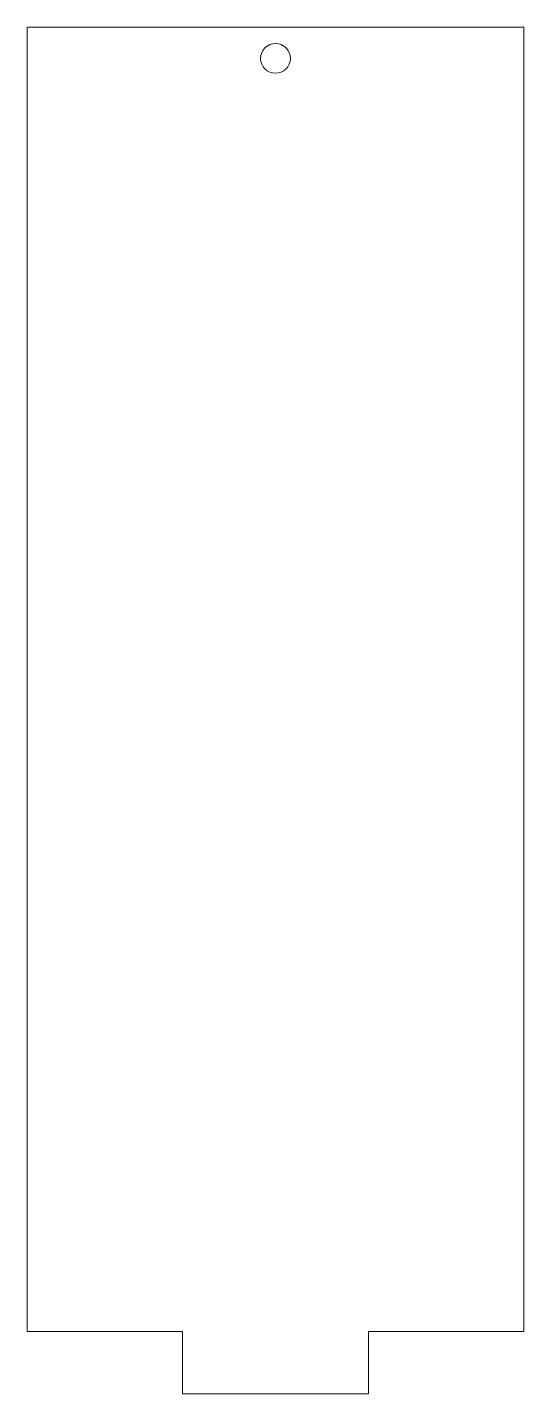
# Model space of a CAD drawing. Header units: inches. Extents: x 0 to 2, y -0.25 to 5.25.
import ezdxf

# ---------------------------------------------------------------- set-up
doc = ezdxf.new("R2010")
doc.units = ezdxf.units.IN
doc.header["$MEASUREMENT"] = 0

msp = doc.modelspace()

# ---------------------------------------------------------------- linework, layer by layer
at = {"color": 7, "linetype": 'Continuous', "lineweight": 15}
for p, q in [((0, 5.25), (2, 5.25)), ((0, 5.25), (0, 0)), ((2, 0), (2, 5.25)), ((0, 0), (0.625, 0)), ((0.625, 0), (0.625, -0.25)), ((1.375, -0.25), (1.375, 0)), ((1.375, 0), (2, 0)), ((0.625, -0.25), (1.375, -0.25))]:
    msp.add_line(p, q, dxfattribs=at)
msp.add_circle((1, 5.125), 0.06, dxfattribs=at)

doc.saveas('drawing.dxf')
